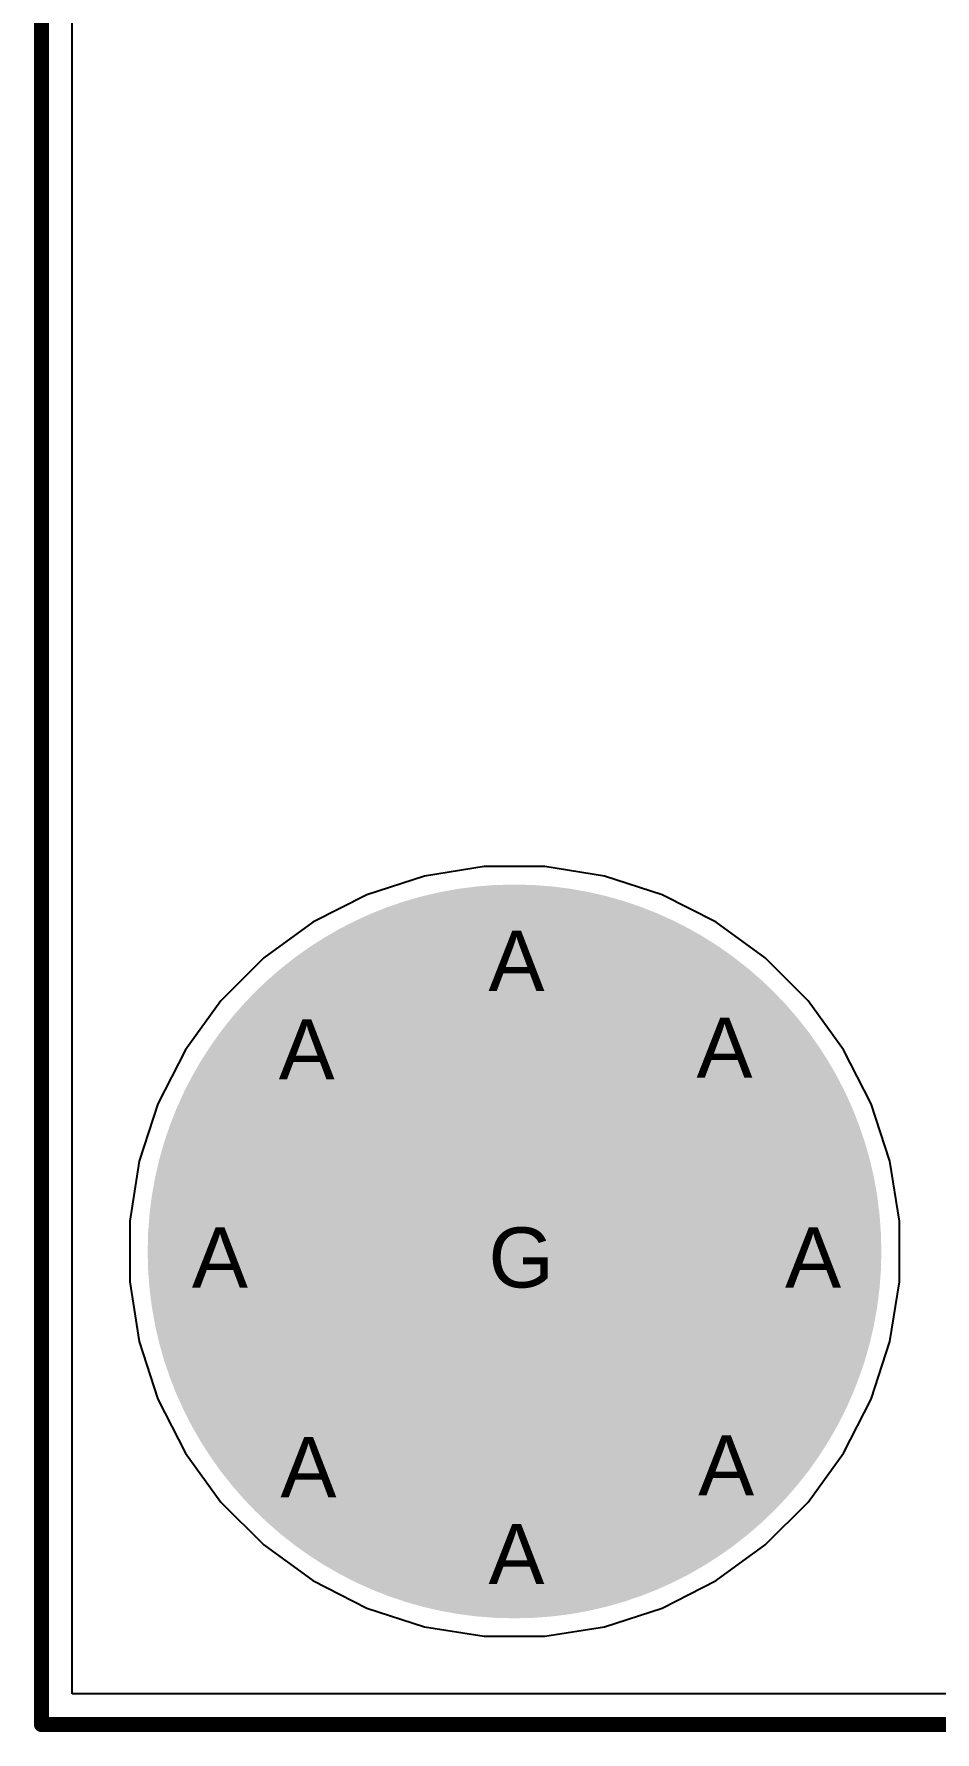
# Model space of a CAD drawing. Header units: inches. Extents: x 0 to 5271, y 0 to 5417.
# Drawn here: x -0.06 to 7.56, y -0.06 to 14.29 of the extents above; entities that cross this region are included whole.
import ezdxf

# ---------------------------------------------------------------- set-up
doc = ezdxf.new("R2010")
doc.units = ezdxf.units.IN
for name, color, linetype in [('Board_Outline', 216, 'Continuous'), ('Bottom Layer', 5, 'Continuous'), ('Bottom Solder', 6, 'Continuous'), ('Drill Drawing', 1, 'Continuous'), ('L2_GND1', 16, 'Continuous'), ('L3_SIG1', 76, 'Continuous'), ('L4_PWR', 90, 'Continuous'), ('L5_GND2', 156, 'Continuous'), ('L6_SIG2', 130, 'Continuous'), ('L7_GND3', 216, 'Continuous'), ('Multi-Layer', 9, 'Continuous'), ('Pad Holes', 156, 'Continuous'), ('Top Layer', 1, 'Continuous'), ('Top Solder', 216, 'Continuous'), ('Via Holes', 16, 'Continuous')]:
    doc.layers.add(name, color=color, linetype=linetype)
doc.styles.add('Arial', font='', dxfattribs={"height": 0.2})
doc.styles.get('Arial').set_extended_font_data('Arial')

msp = doc.modelspace()

# ---------------------------------------------------------------- hatches: boundary and pattern name
at = {"layer": 'Bottom Layer'}
h = msp.add_hatch(color=5, dxfattribs=at)
edge = h.paths.add_edge_path()
edge.add_arc((4, 4), 3, 0, 360)
h = msp.add_hatch(color=5, dxfattribs=at)
edge = h.paths.add_edge_path()
edge.add_arc((4, 6.508), 0.3, 0, 360)
h = msp.add_hatch(color=5, dxfattribs=at)
edge = h.paths.add_edge_path()
edge.add_arc((2.226, 5.759), 0.3, 0, 360)
h = msp.add_hatch(color=5, dxfattribs=at)
edge = h.paths.add_edge_path()
edge.add_arc((5.759, 5.774), 0.3, 0, 360)
h = msp.add_hatch(color=5, dxfattribs=at)
edge = h.paths.add_edge_path()
edge.add_arc((1.492, 4), 0.3, 0, 360)
h = msp.add_hatch(color=5, dxfattribs=at)
edge = h.paths.add_edge_path()
edge.add_arc((6.508, 4), 0.3, 0, 360)
h = msp.add_hatch(color=5, dxfattribs=at)
edge = h.paths.add_edge_path()
edge.add_arc((2.241, 2.226), 0.3, 0, 360)
h = msp.add_hatch(color=5, dxfattribs=at)
edge = h.paths.add_edge_path()
edge.add_arc((5.774, 2.241), 0.3, 0, 360)
h = msp.add_hatch(color=5, dxfattribs=at)
edge = h.paths.add_edge_path()
edge.add_arc((4, 1.492), 0.3, 0, 360)
at = {"layer": 'Bottom Solder'}
h = msp.add_hatch(color=6, dxfattribs=at)
edge = h.paths.add_edge_path()
edge.add_arc((4, 4), 3.102, 0, 360)
at = {"layer": 'L2_GND1'}
h = msp.add_hatch(color=16, dxfattribs=at)
edge = h.paths.add_edge_path()
edge.add_arc((4, 4), 3, 0, 360)
h = msp.add_hatch(color=16, dxfattribs=at)
edge = h.paths.add_edge_path()
edge.add_arc((4, 6.508), 0.3, 0, 360)
h = msp.add_hatch(color=16, dxfattribs=at)
edge = h.paths.add_edge_path()
edge.add_arc((2.226, 5.759), 0.3, 0, 360)
h = msp.add_hatch(color=16, dxfattribs=at)
edge = h.paths.add_edge_path()
edge.add_arc((5.759, 5.774), 0.3, 0, 360)
h = msp.add_hatch(color=16, dxfattribs=at)
edge = h.paths.add_edge_path()
edge.add_arc((1.492, 4), 0.3, 0, 360)
h = msp.add_hatch(color=16, dxfattribs=at)
edge = h.paths.add_edge_path()
edge.add_arc((6.508, 4), 0.3, 0, 360)
h = msp.add_hatch(color=16, dxfattribs=at)
edge = h.paths.add_edge_path()
edge.add_arc((2.241, 2.226), 0.3, 0, 360)
h = msp.add_hatch(color=16, dxfattribs=at)
edge = h.paths.add_edge_path()
edge.add_arc((5.774, 2.241), 0.3, 0, 360)
h = msp.add_hatch(color=16, dxfattribs=at)
edge = h.paths.add_edge_path()
edge.add_arc((4, 1.492), 0.3, 0, 360)
at = {"layer": 'L3_SIG1'}
h = msp.add_hatch(color=76, dxfattribs=at)
edge = h.paths.add_edge_path()
edge.add_arc((4, 4), 3, 0, 360)
h = msp.add_hatch(color=76, dxfattribs=at)
edge = h.paths.add_edge_path()
edge.add_arc((4, 6.508), 0.3, 0, 360)
h = msp.add_hatch(color=76, dxfattribs=at)
edge = h.paths.add_edge_path()
edge.add_arc((2.226, 5.759), 0.3, 0, 360)
h = msp.add_hatch(color=76, dxfattribs=at)
edge = h.paths.add_edge_path()
edge.add_arc((5.759, 5.774), 0.3, 0, 360)
h = msp.add_hatch(color=76, dxfattribs=at)
edge = h.paths.add_edge_path()
edge.add_arc((1.492, 4), 0.3, 0, 360)
h = msp.add_hatch(color=76, dxfattribs=at)
edge = h.paths.add_edge_path()
edge.add_arc((6.508, 4), 0.3, 0, 360)
h = msp.add_hatch(color=76, dxfattribs=at)
edge = h.paths.add_edge_path()
edge.add_arc((2.241, 2.226), 0.3, 0, 360)
h = msp.add_hatch(color=76, dxfattribs=at)
edge = h.paths.add_edge_path()
edge.add_arc((5.774, 2.241), 0.3, 0, 360)
h = msp.add_hatch(color=76, dxfattribs=at)
edge = h.paths.add_edge_path()
edge.add_arc((4, 1.492), 0.3, 0, 360)
at = {"layer": 'L4_PWR'}
h = msp.add_hatch(color=90, dxfattribs=at)
edge = h.paths.add_edge_path()
edge.add_arc((4, 4), 3, 0, 360)
h = msp.add_hatch(color=90, dxfattribs=at)
edge = h.paths.add_edge_path()
edge.add_arc((4, 6.508), 0.3, 0, 360)
h = msp.add_hatch(color=90, dxfattribs=at)
edge = h.paths.add_edge_path()
edge.add_arc((2.226, 5.759), 0.3, 0, 360)
h = msp.add_hatch(color=90, dxfattribs=at)
edge = h.paths.add_edge_path()
edge.add_arc((5.759, 5.774), 0.3, 0, 360)
h = msp.add_hatch(color=90, dxfattribs=at)
edge = h.paths.add_edge_path()
edge.add_arc((1.492, 4), 0.3, 0, 360)
h = msp.add_hatch(color=90, dxfattribs=at)
edge = h.paths.add_edge_path()
edge.add_arc((6.508, 4), 0.3, 0, 360)
h = msp.add_hatch(color=90, dxfattribs=at)
edge = h.paths.add_edge_path()
edge.add_arc((2.241, 2.226), 0.3, 0, 360)
h = msp.add_hatch(color=90, dxfattribs=at)
edge = h.paths.add_edge_path()
edge.add_arc((5.774, 2.241), 0.3, 0, 360)
h = msp.add_hatch(color=90, dxfattribs=at)
edge = h.paths.add_edge_path()
edge.add_arc((4, 1.492), 0.3, 0, 360)
at = {"layer": 'L5_GND2'}
h = msp.add_hatch(color=156, dxfattribs=at)
edge = h.paths.add_edge_path()
edge.add_arc((4, 4), 3, 0, 360)
h = msp.add_hatch(color=156, dxfattribs=at)
edge = h.paths.add_edge_path()
edge.add_arc((4, 6.508), 0.3, 0, 360)
h = msp.add_hatch(color=156, dxfattribs=at)
edge = h.paths.add_edge_path()
edge.add_arc((2.226, 5.759), 0.3, 0, 360)
h = msp.add_hatch(color=156, dxfattribs=at)
edge = h.paths.add_edge_path()
edge.add_arc((5.759, 5.774), 0.3, 0, 360)
h = msp.add_hatch(color=156, dxfattribs=at)
edge = h.paths.add_edge_path()
edge.add_arc((1.492, 4), 0.3, 0, 360)
h = msp.add_hatch(color=156, dxfattribs=at)
edge = h.paths.add_edge_path()
edge.add_arc((6.508, 4), 0.3, 0, 360)
h = msp.add_hatch(color=156, dxfattribs=at)
edge = h.paths.add_edge_path()
edge.add_arc((2.241, 2.226), 0.3, 0, 360)
h = msp.add_hatch(color=156, dxfattribs=at)
edge = h.paths.add_edge_path()
edge.add_arc((5.774, 2.241), 0.3, 0, 360)
h = msp.add_hatch(color=156, dxfattribs=at)
edge = h.paths.add_edge_path()
edge.add_arc((4, 1.492), 0.3, 0, 360)
at = {"layer": 'L6_SIG2'}
h = msp.add_hatch(color=130, dxfattribs=at)
edge = h.paths.add_edge_path()
edge.add_arc((4, 4), 3, 0, 360)
h = msp.add_hatch(color=130, dxfattribs=at)
edge = h.paths.add_edge_path()
edge.add_arc((4, 6.508), 0.3, 0, 360)
h = msp.add_hatch(color=130, dxfattribs=at)
edge = h.paths.add_edge_path()
edge.add_arc((2.226, 5.759), 0.3, 0, 360)
h = msp.add_hatch(color=130, dxfattribs=at)
edge = h.paths.add_edge_path()
edge.add_arc((5.759, 5.774), 0.3, 0, 360)
h = msp.add_hatch(color=130, dxfattribs=at)
edge = h.paths.add_edge_path()
edge.add_arc((1.492, 4), 0.3, 0, 360)
h = msp.add_hatch(color=130, dxfattribs=at)
edge = h.paths.add_edge_path()
edge.add_arc((6.508, 4), 0.3, 0, 360)
h = msp.add_hatch(color=130, dxfattribs=at)
edge = h.paths.add_edge_path()
edge.add_arc((2.241, 2.226), 0.3, 0, 360)
h = msp.add_hatch(color=130, dxfattribs=at)
edge = h.paths.add_edge_path()
edge.add_arc((5.774, 2.241), 0.3, 0, 360)
h = msp.add_hatch(color=130, dxfattribs=at)
edge = h.paths.add_edge_path()
edge.add_arc((4, 1.492), 0.3, 0, 360)
at = {"layer": 'L7_GND3'}
h = msp.add_hatch(color=216, dxfattribs=at)
edge = h.paths.add_edge_path()
edge.add_arc((4, 4), 3, 0, 360)
h = msp.add_hatch(color=216, dxfattribs=at)
edge = h.paths.add_edge_path()
edge.add_arc((4, 6.508), 0.3, 0, 360)
h = msp.add_hatch(color=216, dxfattribs=at)
edge = h.paths.add_edge_path()
edge.add_arc((2.226, 5.759), 0.3, 0, 360)
h = msp.add_hatch(color=216, dxfattribs=at)
edge = h.paths.add_edge_path()
edge.add_arc((5.759, 5.774), 0.3, 0, 360)
h = msp.add_hatch(color=216, dxfattribs=at)
edge = h.paths.add_edge_path()
edge.add_arc((1.492, 4), 0.3, 0, 360)
h = msp.add_hatch(color=216, dxfattribs=at)
edge = h.paths.add_edge_path()
edge.add_arc((6.508, 4), 0.3, 0, 360)
h = msp.add_hatch(color=216, dxfattribs=at)
edge = h.paths.add_edge_path()
edge.add_arc((2.241, 2.226), 0.3, 0, 360)
h = msp.add_hatch(color=216, dxfattribs=at)
edge = h.paths.add_edge_path()
edge.add_arc((5.774, 2.241), 0.3, 0, 360)
h = msp.add_hatch(color=216, dxfattribs=at)
edge = h.paths.add_edge_path()
edge.add_arc((4, 1.492), 0.3, 0, 360)
at = {"layer": 'Multi-Layer'}
h = msp.add_hatch(color=9, dxfattribs=at)
edge = h.paths.add_edge_path()
edge.add_arc((4, 4), 3, 0, 360)
at = {"layer": 'Pad Holes'}
h = msp.add_hatch(color=7, dxfattribs=at)
edge = h.paths.add_edge_path()
edge.add_arc((4, 4), 2, 0, 360)
at = {"layer": 'Top Layer'}
h = msp.add_hatch(color=1, dxfattribs=at)
edge = h.paths.add_edge_path()
edge.add_arc((4, 4), 3, 0, 360)
h = msp.add_hatch(color=1, dxfattribs=at)
edge = h.paths.add_edge_path()
edge.add_arc((4, 6.508), 0.3, 0, 360)
h = msp.add_hatch(color=1, dxfattribs=at)
edge = h.paths.add_edge_path()
edge.add_arc((2.226, 5.759), 0.3, 0, 360)
h = msp.add_hatch(color=1, dxfattribs=at)
edge = h.paths.add_edge_path()
edge.add_arc((5.759, 5.774), 0.3, 0, 360)
h = msp.add_hatch(color=1, dxfattribs=at)
edge = h.paths.add_edge_path()
edge.add_arc((1.492, 4), 0.3, 0, 360)
h = msp.add_hatch(color=1, dxfattribs=at)
edge = h.paths.add_edge_path()
edge.add_arc((6.508, 4), 0.3, 0, 360)
h = msp.add_hatch(color=1, dxfattribs=at)
edge = h.paths.add_edge_path()
edge.add_arc((2.241, 2.226), 0.3, 0, 360)
h = msp.add_hatch(color=1, dxfattribs=at)
edge = h.paths.add_edge_path()
edge.add_arc((5.774, 2.241), 0.3, 0, 360)
h = msp.add_hatch(color=1, dxfattribs=at)
edge = h.paths.add_edge_path()
edge.add_arc((4, 1.492), 0.3, 0, 360)
at = {"layer": 'Top Solder'}
h = msp.add_hatch(color=216, dxfattribs=at)
edge = h.paths.add_edge_path()
edge.add_arc((4, 4), 3.102, 0, 360)
at = {"layer": 'Via Holes'}
h = msp.add_hatch(color=7, dxfattribs=at)
edge = h.paths.add_edge_path()
edge.add_arc((4, 6.508), 0.15, 0, 360)
h = msp.add_hatch(color=7, dxfattribs=at)
edge = h.paths.add_edge_path()
edge.add_arc((2.226, 5.759), 0.15, 0, 360)
h = msp.add_hatch(color=7, dxfattribs=at)
edge = h.paths.add_edge_path()
edge.add_arc((5.759, 5.774), 0.15, 0, 360)
h = msp.add_hatch(color=7, dxfattribs=at)
edge = h.paths.add_edge_path()
edge.add_arc((1.492, 4), 0.15, 0, 360)
h = msp.add_hatch(color=7, dxfattribs=at)
edge = h.paths.add_edge_path()
edge.add_arc((6.508, 4), 0.15, 0, 360)
h = msp.add_hatch(color=7, dxfattribs=at)
edge = h.paths.add_edge_path()
edge.add_arc((2.241, 2.226), 0.15, 0, 360)
h = msp.add_hatch(color=7, dxfattribs=at)
edge = h.paths.add_edge_path()
edge.add_arc((5.774, 2.241), 0.15, 0, 360)
h = msp.add_hatch(color=7, dxfattribs=at)
edge = h.paths.add_edge_path()
edge.add_arc((4, 1.492), 0.15, 0, 360)

# ---------------------------------------------------------------- linework, layer by layer
at = {"layer": 'Board_Outline'}
for points in [[(0, 0, 0.127, 0.127, 0), (0, 110, 0.127, 0.127, 0)], [(0, 0, 0.127, 0.127, 0), (150, 0, 0.127, 0.127, 0)]]:
    msp.add_lwpolyline(points, format="xyseb", dxfattribs=at)
msp.add_lwpolyline([(-0.032, 0, 0.0635, 0.0635, 1), (0.032, 0, 0.0635, 0.0635, 1)], format="xyseb", close=True, dxfattribs=at)
msp.add_lwpolyline([(-0.032, 0, 0.0635, 0.0635, 1), (0.032, 0, 0.0635, 0.0635, 1)], format="xyseb", close=True, dxfattribs=at)
at = {"layer": 'Bottom Layer'}
for p, q in [((0.259, 0.259), (0.259, 18.522)), ((3.744, 7.254), (3.238, 7.174)), ((4.256, 7.254), (3.744, 7.254)), ((4.762, 7.174), (4.256, 7.254)), ((3.238, 7.174), (2.751, 7.016)), ((5.249, 7.016), (4.762, 7.174)), ((2.751, 7.016), (2.295, 6.783)), ((5.705, 6.783), (5.249, 7.016)), ((2.295, 6.783), (1.88, 6.482)), ((6.12, 6.482), (5.705, 6.783)), ((1.88, 6.482), (1.518, 6.12)), ((6.482, 6.12), (6.12, 6.482)), ((1.518, 6.12), (1.217, 5.705)), ((6.783, 5.705), (6.482, 6.12)), ((1.217, 5.705), (0.984, 5.249)), ((7.016, 5.249), (6.783, 5.705)), ((0.984, 5.249), (0.826, 4.762)), ((7.174, 4.762), (7.016, 5.249)), ((0.826, 4.762), (0.746, 4.256)), ((7.254, 4.256), (7.174, 4.762)), ((0.746, 4.256), (0.746, 3.744)), ((7.254, 3.744), (7.254, 4.256)), ((0.746, 3.744), (0.826, 3.238)), ((7.174, 3.238), (7.254, 3.744)), ((0.826, 3.238), (0.984, 2.751)), ((7.016, 2.751), (7.174, 3.238)), ((0.984, 2.751), (1.217, 2.295)), ((6.783, 2.295), (7.016, 2.751)), ((1.217, 2.295), (1.518, 1.88)), ((6.482, 1.88), (6.783, 2.295)), ((1.518, 1.88), (1.88, 1.518)), ((6.12, 1.518), (6.482, 1.88)), ((1.88, 1.518), (2.295, 1.217)), ((5.705, 1.217), (6.12, 1.518)), ((2.295, 1.217), (2.751, 0.984)), ((5.249, 0.984), (5.705, 1.217)), ((2.751, 0.984), (3.238, 0.826)), ((4.762, 0.826), (5.249, 0.984)), ((3.238, 0.826), (3.744, 0.746)), ((3.744, 0.746), (4.256, 0.746)), ((4.256, 0.746), (4.762, 0.826)), ((72.664, 0.259), (0.259, 0.259))]:
    msp.add_line(p, q, dxfattribs=at)
at = {"layer": 'L2_GND1'}
for p, q in [((0.259, 0.259), (0.259, 28.236)), ((8.992, 0.259), (0.259, 0.259))]:
    msp.add_line(p, q, dxfattribs=at)
at = {"layer": 'L3_SIG1'}
for p, q in [((0.259, 0.259), (0.259, 28.236)), ((3.744, 7.254), (3.238, 7.174)), ((4.256, 7.254), (3.744, 7.254)), ((4.762, 7.174), (4.256, 7.254)), ((3.238, 7.174), (2.751, 7.016)), ((5.249, 7.016), (4.762, 7.174)), ((2.751, 7.016), (2.295, 6.783)), ((5.705, 6.783), (5.249, 7.016)), ((2.295, 6.783), (1.88, 6.482)), ((6.12, 6.482), (5.705, 6.783)), ((1.88, 6.482), (1.518, 6.12)), ((6.482, 6.12), (6.12, 6.482)), ((1.518, 6.12), (1.217, 5.705)), ((6.783, 5.705), (6.482, 6.12)), ((1.217, 5.705), (0.984, 5.249)), ((7.016, 5.249), (6.783, 5.705)), ((0.984, 5.249), (0.826, 4.762)), ((7.174, 4.762), (7.016, 5.249)), ((0.826, 4.762), (0.746, 4.256)), ((7.254, 4.256), (7.174, 4.762)), ((0.746, 4.256), (0.746, 3.744)), ((7.254, 3.744), (7.254, 4.256)), ((0.746, 3.744), (0.826, 3.238)), ((7.174, 3.238), (7.254, 3.744)), ((0.826, 3.238), (0.984, 2.751)), ((7.016, 2.751), (7.174, 3.238)), ((0.984, 2.751), (1.217, 2.295)), ((6.783, 2.295), (7.016, 2.751)), ((1.217, 2.295), (1.518, 1.88)), ((6.482, 1.88), (6.783, 2.295)), ((1.518, 1.88), (1.88, 1.518)), ((6.12, 1.518), (6.482, 1.88)), ((1.88, 1.518), (2.295, 1.217)), ((5.705, 1.217), (6.12, 1.518)), ((2.295, 1.217), (2.751, 0.984)), ((5.249, 0.984), (5.705, 1.217)), ((2.751, 0.984), (3.238, 0.826)), ((4.762, 0.826), (5.249, 0.984)), ((3.238, 0.826), (3.744, 0.746)), ((3.744, 0.746), (4.256, 0.746)), ((4.256, 0.746), (4.762, 0.826)), ((72.664, 0.259), (0.259, 0.259))]:
    msp.add_line(p, q, dxfattribs=at)
at = {"layer": 'L4_PWR'}
for p, q in [((0.259, 0.259), (0.259, 28.236)), ((3.744, 7.254), (3.238, 7.174)), ((4.256, 7.254), (3.744, 7.254)), ((4.762, 7.174), (4.256, 7.254)), ((3.238, 7.174), (2.751, 7.016)), ((5.249, 7.016), (4.762, 7.174)), ((2.751, 7.016), (2.295, 6.783)), ((5.705, 6.783), (5.249, 7.016)), ((2.295, 6.783), (1.88, 6.482)), ((6.12, 6.482), (5.705, 6.783)), ((1.88, 6.482), (1.518, 6.12)), ((6.482, 6.12), (6.12, 6.482)), ((1.518, 6.12), (1.217, 5.705)), ((6.783, 5.705), (6.482, 6.12)), ((1.217, 5.705), (0.984, 5.249)), ((7.016, 5.249), (6.783, 5.705)), ((0.984, 5.249), (0.826, 4.762)), ((7.174, 4.762), (7.016, 5.249)), ((0.826, 4.762), (0.746, 4.256)), ((7.254, 4.256), (7.174, 4.762)), ((0.746, 4.256), (0.746, 3.744)), ((7.254, 3.744), (7.254, 4.256)), ((0.746, 3.744), (0.826, 3.238)), ((7.174, 3.238), (7.254, 3.744)), ((0.826, 3.238), (0.984, 2.751)), ((7.016, 2.751), (7.174, 3.238)), ((0.984, 2.751), (1.217, 2.295)), ((6.783, 2.295), (7.016, 2.751)), ((1.217, 2.295), (1.518, 1.88)), ((6.482, 1.88), (6.783, 2.295)), ((1.518, 1.88), (1.88, 1.518)), ((6.12, 1.518), (6.482, 1.88)), ((1.88, 1.518), (2.295, 1.217)), ((5.705, 1.217), (6.12, 1.518)), ((2.295, 1.217), (2.751, 0.984)), ((5.249, 0.984), (5.705, 1.217)), ((2.751, 0.984), (3.238, 0.826)), ((4.762, 0.826), (5.249, 0.984)), ((3.238, 0.826), (3.744, 0.746)), ((3.744, 0.746), (4.256, 0.746)), ((4.256, 0.746), (4.762, 0.826)), ((70.124, 0.259), (0.259, 0.259))]:
    msp.add_line(p, q, dxfattribs=at)
at = {"layer": 'L5_GND2'}
for p, q in [((0.259, 0.259), (0.259, 28.236)), ((3.744, 7.254), (3.238, 7.174)), ((4.256, 7.254), (3.744, 7.254)), ((4.762, 7.174), (4.256, 7.254)), ((3.238, 7.174), (2.751, 7.016)), ((5.249, 7.016), (4.762, 7.174)), ((2.751, 7.016), (2.295, 6.783)), ((5.705, 6.783), (5.249, 7.016)), ((2.295, 6.783), (1.88, 6.482)), ((6.12, 6.482), (5.705, 6.783)), ((1.88, 6.482), (1.518, 6.12)), ((6.482, 6.12), (6.12, 6.482)), ((1.518, 6.12), (1.217, 5.705)), ((6.783, 5.705), (6.482, 6.12)), ((1.217, 5.705), (0.984, 5.249)), ((7.016, 5.249), (6.783, 5.705)), ((0.984, 5.249), (0.826, 4.762)), ((7.174, 4.762), (7.016, 5.249)), ((0.826, 4.762), (0.746, 4.256)), ((7.254, 4.256), (7.174, 4.762)), ((0.746, 4.256), (0.746, 3.744)), ((7.254, 3.744), (7.254, 4.256)), ((0.746, 3.744), (0.826, 3.238)), ((7.174, 3.238), (7.254, 3.744)), ((0.826, 3.238), (0.984, 2.751)), ((7.016, 2.751), (7.174, 3.238)), ((0.984, 2.751), (1.217, 2.295)), ((6.783, 2.295), (7.016, 2.751)), ((1.217, 2.295), (1.518, 1.88)), ((6.482, 1.88), (6.783, 2.295)), ((1.518, 1.88), (1.88, 1.518)), ((6.12, 1.518), (6.482, 1.88)), ((1.88, 1.518), (2.295, 1.217)), ((5.705, 1.217), (6.12, 1.518)), ((2.295, 1.217), (2.751, 0.984)), ((5.249, 0.984), (5.705, 1.217)), ((2.751, 0.984), (3.238, 0.826)), ((4.762, 0.826), (5.249, 0.984)), ((3.238, 0.826), (3.744, 0.746)), ((3.744, 0.746), (4.256, 0.746)), ((4.256, 0.746), (4.762, 0.826)), ((72.664, 0.259), (0.259, 0.259))]:
    msp.add_line(p, q, dxfattribs=at)
at = {"layer": 'L6_SIG2'}
for p, q in [((0.259, 0.259), (0.259, 28.236)), ((3.744, 7.254), (3.238, 7.174)), ((4.256, 7.254), (3.744, 7.254)), ((4.762, 7.174), (4.256, 7.254)), ((3.238, 7.174), (2.751, 7.016)), ((5.249, 7.016), (4.762, 7.174)), ((2.751, 7.016), (2.295, 6.783)), ((5.705, 6.783), (5.249, 7.016)), ((2.295, 6.783), (1.88, 6.482)), ((6.12, 6.482), (5.705, 6.783)), ((1.88, 6.482), (1.518, 6.12)), ((6.482, 6.12), (6.12, 6.482)), ((1.518, 6.12), (1.217, 5.705)), ((6.783, 5.705), (6.482, 6.12)), ((1.217, 5.705), (0.984, 5.249)), ((7.016, 5.249), (6.783, 5.705)), ((0.984, 5.249), (0.826, 4.762)), ((7.174, 4.762), (7.016, 5.249)), ((0.826, 4.762), (0.746, 4.256)), ((7.254, 4.256), (7.174, 4.762)), ((0.746, 4.256), (0.746, 3.744)), ((7.254, 3.744), (7.254, 4.256)), ((0.746, 3.744), (0.826, 3.238)), ((7.174, 3.238), (7.254, 3.744)), ((0.826, 3.238), (0.984, 2.751)), ((7.016, 2.751), (7.174, 3.238)), ((0.984, 2.751), (1.217, 2.295)), ((6.783, 2.295), (7.016, 2.751)), ((1.217, 2.295), (1.518, 1.88)), ((6.482, 1.88), (6.783, 2.295)), ((1.518, 1.88), (1.88, 1.518)), ((6.12, 1.518), (6.482, 1.88)), ((1.88, 1.518), (2.295, 1.217)), ((5.705, 1.217), (6.12, 1.518)), ((2.295, 1.217), (2.751, 0.984)), ((5.249, 0.984), (5.705, 1.217)), ((2.751, 0.984), (3.238, 0.826)), ((4.762, 0.826), (5.249, 0.984)), ((3.238, 0.826), (3.744, 0.746)), ((3.744, 0.746), (4.256, 0.746)), ((4.256, 0.746), (4.762, 0.826)), ((72.664, 0.259), (0.259, 0.259))]:
    msp.add_line(p, q, dxfattribs=at)
at = {"layer": 'L7_GND3'}
for p, q in [((0.259, 0.259), (0.259, 28.236)), ((3.744, 7.254), (3.238, 7.174)), ((4.256, 7.254), (3.744, 7.254)), ((4.762, 7.174), (4.256, 7.254)), ((3.238, 7.174), (2.751, 7.016)), ((5.249, 7.016), (4.762, 7.174)), ((2.751, 7.016), (2.295, 6.783)), ((5.705, 6.783), (5.249, 7.016)), ((2.295, 6.783), (1.88, 6.482)), ((6.12, 6.482), (5.705, 6.783)), ((1.88, 6.482), (1.518, 6.12)), ((6.482, 6.12), (6.12, 6.482)), ((1.518, 6.12), (1.217, 5.705)), ((6.783, 5.705), (6.482, 6.12)), ((1.217, 5.705), (0.984, 5.249)), ((7.016, 5.249), (6.783, 5.705)), ((0.984, 5.249), (0.826, 4.762)), ((7.174, 4.762), (7.016, 5.249)), ((0.826, 4.762), (0.746, 4.256)), ((7.254, 4.256), (7.174, 4.762)), ((0.746, 4.256), (0.746, 3.744)), ((7.254, 3.744), (7.254, 4.256)), ((0.746, 3.744), (0.826, 3.238)), ((7.174, 3.238), (7.254, 3.744)), ((0.826, 3.238), (0.984, 2.751)), ((7.016, 2.751), (7.174, 3.238)), ((0.984, 2.751), (1.217, 2.295)), ((6.783, 2.295), (7.016, 2.751)), ((1.217, 2.295), (1.518, 1.88)), ((6.482, 1.88), (6.783, 2.295)), ((1.518, 1.88), (1.88, 1.518)), ((6.12, 1.518), (6.482, 1.88)), ((1.88, 1.518), (2.295, 1.217)), ((5.705, 1.217), (6.12, 1.518)), ((2.295, 1.217), (2.751, 0.984)), ((5.249, 0.984), (5.705, 1.217)), ((2.751, 0.984), (3.238, 0.826)), ((4.762, 0.826), (5.249, 0.984)), ((3.238, 0.826), (3.744, 0.746)), ((3.744, 0.746), (4.256, 0.746)), ((4.256, 0.746), (4.762, 0.826)), ((72.664, 0.259), (0.259, 0.259))]:
    msp.add_line(p, q, dxfattribs=at)
at = {"layer": 'Top Layer'}
for p, q in [((0.259, 0.259), (0.259, 18.522)), ((3.744, 7.254), (3.238, 7.174)), ((4.256, 7.254), (3.744, 7.254)), ((4.762, 7.174), (4.256, 7.254)), ((3.238, 7.174), (2.751, 7.016)), ((5.249, 7.016), (4.762, 7.174)), ((2.751, 7.016), (2.295, 6.783)), ((5.705, 6.783), (5.249, 7.016)), ((2.295, 6.783), (1.88, 6.482)), ((6.12, 6.482), (5.705, 6.783)), ((1.88, 6.482), (1.518, 6.12)), ((6.482, 6.12), (6.12, 6.482)), ((1.518, 6.12), (1.217, 5.705)), ((6.783, 5.705), (6.482, 6.12)), ((1.217, 5.705), (0.984, 5.249)), ((7.016, 5.249), (6.783, 5.705)), ((0.984, 5.249), (0.826, 4.762)), ((7.174, 4.762), (7.016, 5.249)), ((0.826, 4.762), (0.746, 4.256)), ((7.254, 4.256), (7.174, 4.762)), ((0.746, 4.256), (0.746, 3.744)), ((7.254, 3.744), (7.254, 4.256)), ((0.746, 3.744), (0.826, 3.238)), ((7.174, 3.238), (7.254, 3.744)), ((0.826, 3.238), (0.984, 2.751)), ((7.016, 2.751), (7.174, 3.238)), ((0.984, 2.751), (1.217, 2.295)), ((6.783, 2.295), (7.016, 2.751)), ((1.217, 2.295), (1.518, 1.88)), ((6.482, 1.88), (6.783, 2.295)), ((1.518, 1.88), (1.88, 1.518)), ((6.12, 1.518), (6.482, 1.88)), ((1.88, 1.518), (2.295, 1.217)), ((5.705, 1.217), (6.12, 1.518)), ((2.295, 1.217), (2.751, 0.984)), ((5.249, 0.984), (5.705, 1.217)), ((2.751, 0.984), (3.238, 0.826)), ((4.762, 0.826), (5.249, 0.984)), ((3.238, 0.826), (3.744, 0.746)), ((3.744, 0.746), (4.256, 0.746)), ((4.256, 0.746), (4.762, 0.826)), ((72.664, 0.259), (0.259, 0.259))]:
    msp.add_line(p, q, dxfattribs=at)

# ---------------------------------------------------------------- texts
at = {"layer": 'Drill Drawing', "style": 'Arial'}
for s, p in [('A', (3.78, 6.203)), ('A', (2.006, 5.454)), ('A', (5.539, 5.469)), ('A', (1.272, 3.695)), ('G', (3.78, 3.695)), ('A', (6.288, 3.695)), ('A', (5.553, 1.937)), ('A', (2.021, 1.922)), ('A', (3.78, 1.187))]:
    msp.add_text(s, height=0.508, dxfattribs=at).set_placement(p)

doc.saveas('drawing.dxf')
